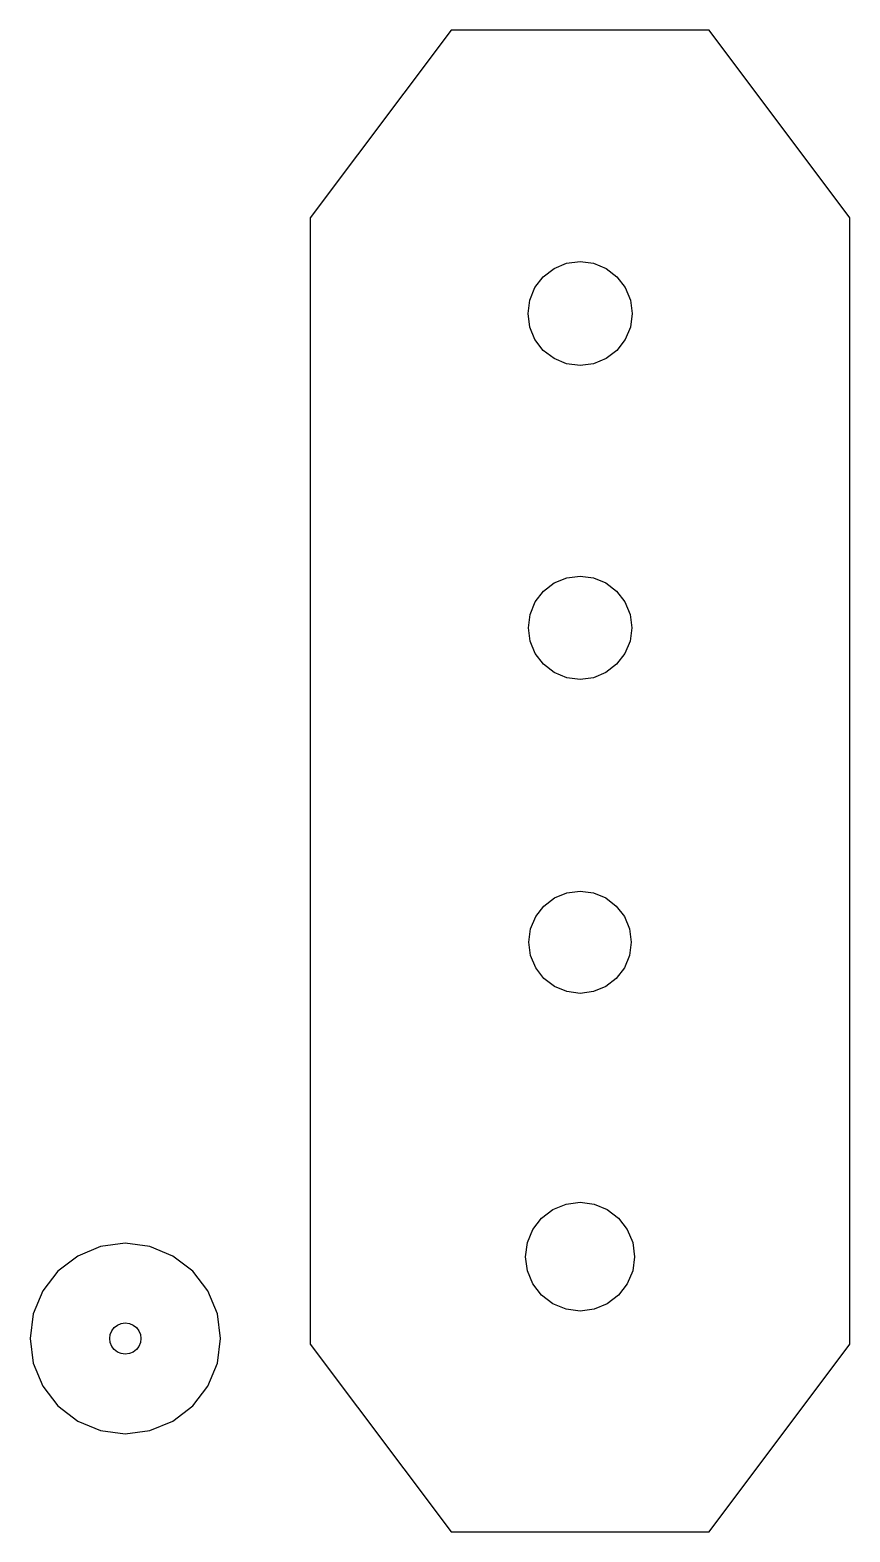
# Model space of a CAD drawing. Extents: x -32 to 463, y 34 to 941.
import ezdxf

# ---------------------------------------------------------------- set-up
doc = ezdxf.new("R2010")
doc.units = 0
doc.layers.add('Layer_1', color=7, linetype='CONTINUOUS')

msp = doc.modelspace()

# ---------------------------------------------------------------- linework, layer by layer
at = {"layer": 'Layer_1', "color": 5}
for points in [[(137.007872, 147.559084), (222.047248, 34.173284), (377.95276, 34.173284), (462.992128, 147.559084), (462.992128, 827.874047), (377.95276, 941.259876), (222.047248, 941.259876), (137.007872, 827.874047), (137.007872, 147.559084)], [(331.455824, 770.035167), (330.383984, 761.893807), (327.241536, 754.30726), (322.242624, 747.792548), (315.727912, 742.793628), (308.141368, 739.65118), (300, 738.579348), (291.858632, 739.65118), (284.272088, 742.793628), (277.757376, 747.792548), (272.758464, 754.30726), (269.616016, 761.893807), (268.544184, 770.035167), (269.616016, 778.176535), (272.758464, 785.763079), (277.757376, 792.277791), (284.272088, 797.276711), (291.858632, 800.419159), (300, 801.490991), (308.141368, 800.419159), (315.727912, 797.276711), (322.242624, 792.277791), (327.241536, 785.763079), (330.383984, 778.176535), (331.455824, 770.035167)], [(330.173392, 572.19246), (327.052728, 564.658484), (322.088456, 558.188916), (315.618896, 553.22466), (308.084936, 550.103996), (300, 549.039588), (291.915064, 550.103996), (284.381104, 553.22466), (277.911544, 558.188916), (272.94728, 564.658484), (269.826608, 572.19246), (268.762208, 580.27738), (269.826608, 588.362332), (272.94728, 595.896284), (277.911544, 602.365852), (284.381104, 607.330108), (291.915064, 610.450772), (300, 611.51518), (308.084936, 610.450772), (315.618896, 607.330108), (322.088456, 602.365852), (327.052728, 595.896284), (330.173392, 588.362332), (331.2378, 580.27738), (330.173392, 572.19246)], [(307.999832, 360.500356), (300, 359.447148), (292.000168, 360.500356), (284.545512, 363.588164), (278.144056, 368.50018), (273.23204, 374.901636), (270.144224, 382.3563), (269.091024, 390.356124), (270.144224, 398.355948), (273.23204, 405.810612), (278.144056, 412.21206), (284.545512, 417.124076), (292.000168, 420.211916), (300, 421.2651), (307.999832, 420.211916), (315.454488, 417.124076), (321.855944, 412.21206), (326.76796, 405.810612), (329.855776, 398.355948), (330.908976, 390.356124), (329.855776, 382.3563), (326.76796, 374.901636), (321.855944, 368.50018), (315.454488, 363.588164), (307.999832, 360.500356)], [(308.510464, 168.673396), (300, 167.552972), (291.489544, 168.673396), (283.559056, 171.958324), (276.748992, 177.183852), (271.523448, 183.993916), (268.238536, 191.924404), (267.118112, 200.43486), (268.238536, 208.945316), (271.523448, 216.875804), (276.748992, 223.685876), (283.559056, 228.911428), (291.489544, 232.196332), (300, 233.316756), (308.510464, 232.196332), (316.440944, 228.911428), (323.251008, 223.685876), (328.476552, 216.875804), (331.761472, 208.945316), (332.881888, 200.43486), (331.761472, 191.924404), (328.476552, 183.993916), (323.251008, 177.183852), (316.440944, 171.958324), (308.510464, 168.673396)], [(-24.505354, 122.207012), (-15.36065, 110.289412), (-3.443042, 101.144692), (10.43531, 95.396132), (25.328614, 93.435332), (40.221918, 95.396132), (54.100262, 101.144692), (66.017878, 110.289412), (75.162582, 122.207012), (80.911184, 136.085332), (82.87192, 150.978692), (80.911184, 165.871972), (75.162582, 179.750292), (66.017878, 191.667972), (54.100262, 200.812612), (40.221918, 206.561252), (25.328614, 208.521972), (10.43531, 206.561252), (-3.443042, 200.812612), (-15.36065, 191.667972), (-24.505354, 179.750292), (-30.253954, 165.871972), (-32.214698, 150.978692), (-30.253954, 136.085332), (-24.505354, 122.207012)], [(30.048294, 142.803972), (27.771702, 141.860932), (25.328614, 141.539332), (22.885526, 141.860932), (20.608926, 142.803972), (18.653966, 144.304052), (17.153878, 146.259012), (16.210878, 148.535572), (15.889238, 150.978692), (16.210878, 153.421732), (17.153878, 155.698372), (18.653966, 157.653332), (20.608926, 159.153412), (22.885526, 160.096372), (25.328614, 160.418052), (27.771702, 160.096372), (30.048294, 159.153412), (32.003254, 157.653332), (33.50335, 155.698372), (34.446342, 153.421732), (34.767982, 150.978692), (34.446342, 148.535572), (33.50335, 146.259012), (32.003254, 144.304052), (30.048294, 142.803972)]]:
    msp.add_lwpolyline(points, dxfattribs=at)

doc.saveas('drawing.dxf')
